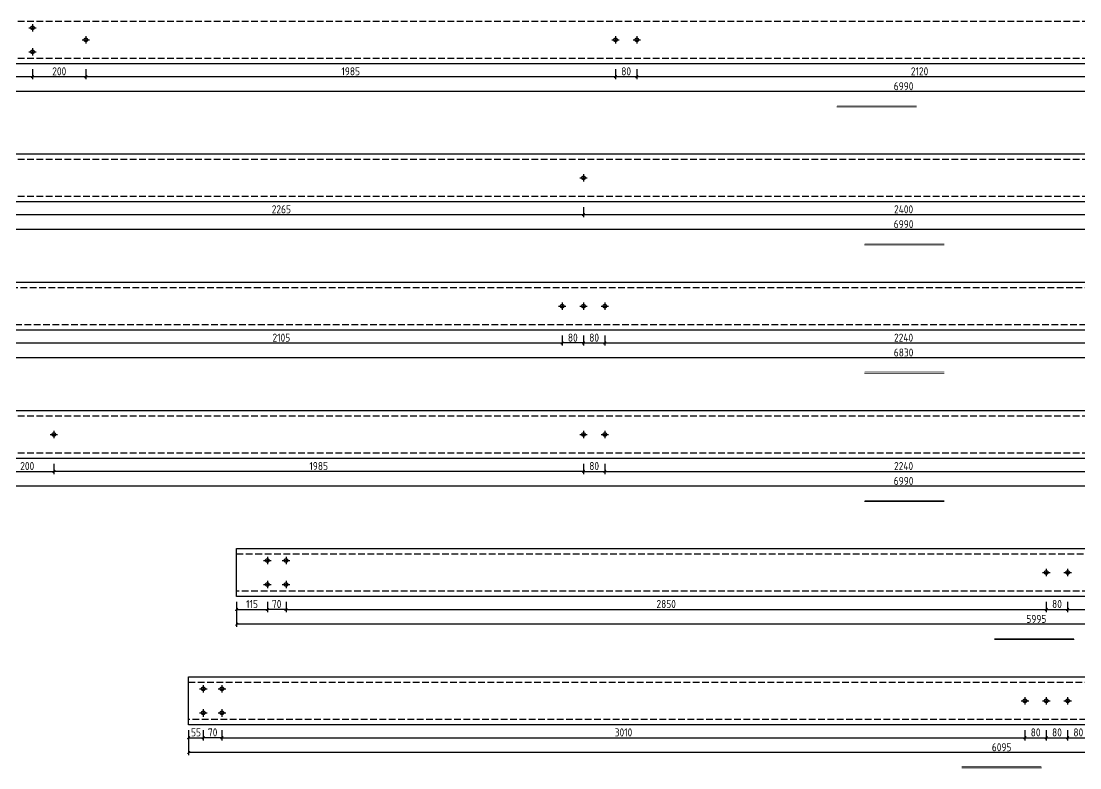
# Model space of a CAD drawing. Extents: x -196983 to 471790, y -783661 to 190401.
# Drawn here: x 218010 to 257694, y -101776 to -73795 of the extents above; entities that cross this region are included whole.
import ezdxf

# ---------------------------------------------------------------- set-up
doc = ezdxf.new("R2010")
doc.units = 0
doc.header["$LTSCALE"] = 1000
doc.header["$MEASUREMENT"] = 0
doc.linetypes.add('DASH', pattern=[0.35, 0.25, -0.1])
doc.layers.add('_TCH_MASK', color=7, linetype='Continuous')
doc.styles.get("Standard").update_dxf_attribs({"font": 'gbenor.shx', "bigfont": 'gbcbig.shx'})
doc.dimstyles.get("Standard").update_dxf_attribs({"dimscale": 100, "dimtxt": 3.5, "dimasz": 1, "dimexe": 2.5, "dimexo": 3, "dimgap": 1.5, "dimtad": 1, "dimdec": 0, "dimzin": 0, "dimdsep": 46, "dimtxsty": 'Standard', "dimblk": 'ARCHTICK', "dimcen": 0.09, "dimadec": 0, "dimazin": 0, "dimtfac": 1, "dimtdec": 0, "dimtix": 1, "dimtmove": 2, "dimatfit": 3, "dimfxl": 1, "dimtolj": 1, "dimtzin": 0, "dimarcsym": 0})

# ---------------------------------------------------------------- blocks, each defined once
blk = doc.blocks.new('_ArchTick')
at = {"color": 0, "linetype": 'ByBlock', "const_width": 0.4}
blk.add_lwpolyline([(-0.5, -0.5), (0.5, 0.5)], dxfattribs=at)
blk = doc.blocks.new('*D961')
at = {"layer": '_TCH_MASK', "color": 0, "lineweight": -2}
for p, q in [((216138, -75595), (216138, -75974)), ((218438, -75595), (218438, -75974)), ((216138, -75874), (218438, -75874))]:
    blk.add_line(p, q, dxfattribs=at)
at = {"layer": 'Defpoints', "color": 0}
for p in [(216138, -75395), (218438, -75395), (218438, -75874)]:
    blk.add_point(p, dxfattribs=at)
at = {"layer": '_TCH_MASK', "color": 0, "lineweight": -2, "xscale": 100, "yscale": 100, "zscale": 100, "rotation": 180}
blk.add_blockref('_ArchTick', (216138, -75874), dxfattribs=at)
at = {"layer": '_TCH_MASK', "color": 0, "lineweight": -2, "xscale": 100, "yscale": 100, "zscale": 100}
blk.add_blockref('_ArchTick', (218438, -75874), dxfattribs=at)
at = {"layer": '_TCH_MASK', "color": 0, "lineweight": 15, "insert": (217288, -75674), "char_height": 300, "attachment_point": 5}
blk.add_mtext('\\A1;230', dxfattribs=at)
blk = doc.blocks.new('*D962')
at = {"layer": '_TCH_MASK', "color": 0, "lineweight": -2}
for p, q in [((218438, -75595), (218438, -75974)), ((220438, -75595), (220438, -75974)), ((218438, -75874), (220438, -75874))]:
    blk.add_line(p, q, dxfattribs=at)
at = {"layer": 'Defpoints', "color": 0}
for p in [(218438, -75395), (220438, -75395), (220438, -75874)]:
    blk.add_point(p, dxfattribs=at)
at = {"layer": '_TCH_MASK', "color": 0, "lineweight": -2, "xscale": 100, "yscale": 100, "zscale": 100, "rotation": 180}
blk.add_blockref('_ArchTick', (218438, -75874), dxfattribs=at)
at = {"layer": '_TCH_MASK', "color": 0, "lineweight": -2, "xscale": 100, "yscale": 100, "zscale": 100}
blk.add_blockref('_ArchTick', (220438, -75874), dxfattribs=at)
at = {"layer": '_TCH_MASK', "color": 0, "lineweight": 15, "insert": (219438, -75674), "char_height": 300, "attachment_point": 5}
blk.add_mtext('\\A1;200', dxfattribs=at)
blk = doc.blocks.new('*D963')
at = {"layer": '_TCH_MASK', "color": 0, "lineweight": -2}
for p, q in [((241088, -75595), (241088, -75974)), ((262288, -75595), (262288, -75974)), ((241088, -75874), (262288, -75874))]:
    blk.add_line(p, q, dxfattribs=at)
at = {"layer": 'Defpoints', "color": 0}
for p in [(241088, -75395), (262288, -75395), (262288, -75874)]:
    blk.add_point(p, dxfattribs=at)
at = {"layer": '_TCH_MASK', "color": 0, "lineweight": -2, "xscale": 100, "yscale": 100, "zscale": 100, "rotation": 180}
blk.add_blockref('_ArchTick', (241088, -75874), dxfattribs=at)
at = {"layer": '_TCH_MASK', "color": 0, "lineweight": -2, "xscale": 100, "yscale": 100, "zscale": 100}
blk.add_blockref('_ArchTick', (262288, -75874), dxfattribs=at)
at = {"layer": '_TCH_MASK', "color": 0, "lineweight": 15, "insert": (251688, -75674), "char_height": 300, "attachment_point": 5}
blk.add_mtext('\\A1;2120', dxfattribs=at)
blk = doc.blocks.new('*D969')
at = {"layer": '_TCH_MASK', "color": 0, "lineweight": -2}
for p, q in [((216138, -75595), (216138, -76531)), ((286038, -75595), (286038, -76531)), ((286038, -76431), (216138, -76431))]:
    blk.add_line(p, q, dxfattribs=at)
at = {"layer": 'Defpoints', "color": 0}
for p in [(216138, -75395), (286038, -75395), (216138, -76431)]:
    blk.add_point(p, dxfattribs=at)
at = {"layer": '_TCH_MASK', "color": 0, "lineweight": -2, "xscale": 100, "yscale": 100, "zscale": 100, "rotation": 180}
blk.add_blockref('_ArchTick', (216138, -76431), dxfattribs=at)
at = {"layer": '_TCH_MASK', "color": 0, "lineweight": -2, "xscale": 100, "yscale": 100, "zscale": 100}
blk.add_blockref('_ArchTick', (286038, -76431), dxfattribs=at)
at = {"layer": '_TCH_MASK', "color": 0, "lineweight": 15, "insert": (251088, -76231), "char_height": 300, "attachment_point": 5}
blk.add_mtext('\\A1;6990', dxfattribs=at)
blk = doc.blocks.new('*D959')
at = {"layer": '_TCH_MASK', "color": 0, "lineweight": -2}
for p, q in [((220438, -75595), (220438, -75974)), ((240288, -75595), (240288, -75974)), ((220438, -75874), (240288, -75874))]:
    blk.add_line(p, q, dxfattribs=at)
at = {"layer": 'Defpoints', "color": 0}
for p in [(220438, -75395), (240288, -75395), (240288, -75874)]:
    blk.add_point(p, dxfattribs=at)
at = {"layer": '_TCH_MASK', "color": 0, "lineweight": -2, "xscale": 100, "yscale": 100, "zscale": 100, "rotation": 180}
blk.add_blockref('_ArchTick', (220438, -75874), dxfattribs=at)
at = {"layer": '_TCH_MASK', "color": 0, "lineweight": -2, "xscale": 100, "yscale": 100, "zscale": 100}
blk.add_blockref('_ArchTick', (240288, -75874), dxfattribs=at)
at = {"layer": '_TCH_MASK', "color": 0, "lineweight": 15, "insert": (230363, -75674), "char_height": 300, "attachment_point": 5}
blk.add_mtext('\\A1;1985', dxfattribs=at)
blk = doc.blocks.new('*D960')
at = {"layer": '_TCH_MASK', "color": 0, "lineweight": -2}
for p, q in [((240288, -75595), (240288, -75974)), ((241088, -75595), (241088, -75974)), ((240288, -75874), (241088, -75874))]:
    blk.add_line(p, q, dxfattribs=at)
at = {"layer": 'Defpoints', "color": 0}
for p in [(240288, -75395), (241088, -75395), (241088, -75874)]:
    blk.add_point(p, dxfattribs=at)
at = {"layer": '_TCH_MASK', "color": 0, "lineweight": -2, "xscale": 100, "yscale": 100, "zscale": 100, "rotation": 180}
blk.add_blockref('_ArchTick', (240288, -75874), dxfattribs=at)
at = {"layer": '_TCH_MASK', "color": 0, "lineweight": -2, "xscale": 100, "yscale": 100, "zscale": 100}
blk.add_blockref('_ArchTick', (241088, -75874), dxfattribs=at)
at = {"layer": '_TCH_MASK', "color": 0, "lineweight": 15, "insert": (240688, -75674), "char_height": 300, "attachment_point": 5}
blk.add_mtext('\\A1;80', dxfattribs=at)
blk = doc.blocks.new('*D975')
at = {"layer": '_TCH_MASK', "color": 0, "lineweight": -2}
for p, q in [((216438, -80766), (216438, -81145)), ((239088, -80766), (239088, -81145)), ((216438, -81045), (239088, -81045))]:
    blk.add_line(p, q, dxfattribs=at)
at = {"layer": 'Defpoints', "color": 0}
for p in [(216438, -80566), (239088, -80566), (239088, -81045)]:
    blk.add_point(p, dxfattribs=at)
at = {"layer": '_TCH_MASK', "color": 0, "lineweight": -2, "xscale": 100, "yscale": 100, "zscale": 100, "rotation": 180}
blk.add_blockref('_ArchTick', (216438, -81045), dxfattribs=at)
at = {"layer": '_TCH_MASK', "color": 0, "lineweight": -2, "xscale": 100, "yscale": 100, "zscale": 100}
blk.add_blockref('_ArchTick', (239088, -81045), dxfattribs=at)
at = {"layer": '_TCH_MASK', "color": 0, "lineweight": 15, "insert": (227763, -80845), "char_height": 300, "attachment_point": 5}
blk.add_mtext('\\A1;2265', dxfattribs=at)
blk = doc.blocks.new('*D976')
at = {"layer": '_TCH_MASK', "color": 0, "lineweight": -2}
for p, q in [((239088, -80766), (239088, -81145)), ((263088, -80766), (263088, -81145)), ((239088, -81045), (263088, -81045))]:
    blk.add_line(p, q, dxfattribs=at)
at = {"layer": 'Defpoints', "color": 0}
for p in [(239088, -80566), (263088, -80566), (263088, -81045)]:
    blk.add_point(p, dxfattribs=at)
at = {"layer": '_TCH_MASK', "color": 0, "lineweight": -2, "xscale": 100, "yscale": 100, "zscale": 100, "rotation": 180}
blk.add_blockref('_ArchTick', (239088, -81045), dxfattribs=at)
at = {"layer": '_TCH_MASK', "color": 0, "lineweight": -2, "xscale": 100, "yscale": 100, "zscale": 100}
blk.add_blockref('_ArchTick', (263088, -81045), dxfattribs=at)
at = {"layer": '_TCH_MASK', "color": 0, "lineweight": 15, "insert": (251088, -80845), "char_height": 300, "attachment_point": 5}
blk.add_mtext('\\A1;2400', dxfattribs=at)
blk = doc.blocks.new('*D980')
at = {"layer": '_TCH_MASK', "color": 0, "lineweight": -2}
for p, q in [((216138, -80766), (216138, -81702)), ((286038, -80766), (286038, -81702)), ((286038, -81602), (216138, -81602))]:
    blk.add_line(p, q, dxfattribs=at)
at = {"layer": 'Defpoints', "color": 0}
for p in [(216138, -80566), (286038, -80566), (216138, -81602)]:
    blk.add_point(p, dxfattribs=at)
at = {"layer": '_TCH_MASK', "color": 0, "lineweight": -2, "xscale": 100, "yscale": 100, "zscale": 100, "rotation": 180}
blk.add_blockref('_ArchTick', (216138, -81602), dxfattribs=at)
at = {"layer": '_TCH_MASK', "color": 0, "lineweight": -2, "xscale": 100, "yscale": 100, "zscale": 100}
blk.add_blockref('_ArchTick', (286038, -81602), dxfattribs=at)
at = {"layer": '_TCH_MASK', "color": 0, "lineweight": 15, "insert": (251088, -81402), "char_height": 300, "attachment_point": 5}
blk.add_mtext('\\A1;6990', dxfattribs=at)
blk = doc.blocks.new('*D986')
at = {"layer": '_TCH_MASK', "color": 0, "lineweight": -2}
for p, q in [((217238, -85576), (217238, -85955)), ((238288, -85576), (238288, -85955)), ((217238, -85855), (238288, -85855))]:
    blk.add_line(p, q, dxfattribs=at)
at = {"layer": 'Defpoints', "color": 0}
for p in [(217238, -85376), (238288, -85376), (238288, -85855)]:
    blk.add_point(p, dxfattribs=at)
at = {"layer": '_TCH_MASK', "color": 0, "lineweight": -2, "xscale": 100, "yscale": 100, "zscale": 100, "rotation": 180}
blk.add_blockref('_ArchTick', (217238, -85855), dxfattribs=at)
at = {"layer": '_TCH_MASK', "color": 0, "lineweight": -2, "xscale": 100, "yscale": 100, "zscale": 100}
blk.add_blockref('_ArchTick', (238288, -85855), dxfattribs=at)
at = {"layer": '_TCH_MASK', "color": 0, "lineweight": 15, "insert": (227763, -85655), "char_height": 300, "attachment_point": 5}
blk.add_mtext('\\A1;2105', dxfattribs=at)
blk = doc.blocks.new('*D987')
at = {"layer": '_TCH_MASK', "color": 0, "lineweight": -2}
for p, q in [((239888, -85576), (239888, -85955)), ((262288, -85576), (262288, -85955)), ((239888, -85855), (262288, -85855))]:
    blk.add_line(p, q, dxfattribs=at)
at = {"layer": 'Defpoints', "color": 0}
for p in [(239888, -85376), (262288, -85376), (262288, -85855)]:
    blk.add_point(p, dxfattribs=at)
at = {"layer": '_TCH_MASK', "color": 0, "lineweight": -2, "xscale": 100, "yscale": 100, "zscale": 100, "rotation": 180}
blk.add_blockref('_ArchTick', (239888, -85855), dxfattribs=at)
at = {"layer": '_TCH_MASK', "color": 0, "lineweight": -2, "xscale": 100, "yscale": 100, "zscale": 100}
blk.add_blockref('_ArchTick', (262288, -85855), dxfattribs=at)
at = {"layer": '_TCH_MASK', "color": 0, "lineweight": 15, "insert": (251088, -85655), "char_height": 300, "attachment_point": 5}
blk.add_mtext('\\A1;2240', dxfattribs=at)
blk = doc.blocks.new('*D991')
at = {"layer": '_TCH_MASK', "color": 0, "lineweight": -2}
for p, q in [((216938, -85576), (216938, -86512)), ((285238, -85576), (285238, -86512)), ((285238, -86412), (216938, -86412))]:
    blk.add_line(p, q, dxfattribs=at)
at = {"layer": 'Defpoints', "color": 0}
for p in [(216938, -85376), (285238, -85376), (216938, -86412)]:
    blk.add_point(p, dxfattribs=at)
at = {"layer": '_TCH_MASK', "color": 0, "lineweight": -2, "xscale": 100, "yscale": 100, "zscale": 100, "rotation": 180}
blk.add_blockref('_ArchTick', (216938, -86412), dxfattribs=at)
at = {"layer": '_TCH_MASK', "color": 0, "lineweight": -2, "xscale": 100, "yscale": 100, "zscale": 100}
blk.add_blockref('_ArchTick', (285238, -86412), dxfattribs=at)
at = {"layer": '_TCH_MASK', "color": 0, "lineweight": 15, "insert": (251088, -86212), "char_height": 300, "attachment_point": 5}
blk.add_mtext('\\A1;6830', dxfattribs=at)
blk = doc.blocks.new('*D998')
at = {"layer": '_TCH_MASK', "color": 0, "lineweight": -2}
for p, q in [((239088, -85576), (239088, -85955)), ((239888, -85576), (239888, -85955)), ((239088, -85855), (239888, -85855))]:
    blk.add_line(p, q, dxfattribs=at)
at = {"layer": 'Defpoints', "color": 0}
for p in [(239088, -85376), (239888, -85376), (239888, -85855)]:
    blk.add_point(p, dxfattribs=at)
at = {"layer": '_TCH_MASK', "color": 0, "lineweight": -2, "xscale": 100, "yscale": 100, "zscale": 100, "rotation": 180}
blk.add_blockref('_ArchTick', (239088, -85855), dxfattribs=at)
at = {"layer": '_TCH_MASK', "color": 0, "lineweight": -2, "xscale": 100, "yscale": 100, "zscale": 100}
blk.add_blockref('_ArchTick', (239888, -85855), dxfattribs=at)
at = {"layer": '_TCH_MASK', "color": 0, "lineweight": 15, "insert": (239488, -85655), "char_height": 300, "attachment_point": 5}
blk.add_mtext('\\A1;80', dxfattribs=at)
blk = doc.blocks.new('*D999')
at = {"layer": '_TCH_MASK', "color": 0, "lineweight": -2}
for p, q in [((238288, -85576), (238288, -85955)), ((239088, -85576), (239088, -85955)), ((239088, -85855), (238288, -85855))]:
    blk.add_line(p, q, dxfattribs=at)
at = {"layer": 'Defpoints', "color": 0}
for p in [(238288, -85376), (239088, -85376), (238288, -85855)]:
    blk.add_point(p, dxfattribs=at)
at = {"layer": '_TCH_MASK', "color": 0, "lineweight": -2, "xscale": 100, "yscale": 100, "zscale": 100, "rotation": 180}
blk.add_blockref('_ArchTick', (238288, -85855), dxfattribs=at)
at = {"layer": '_TCH_MASK', "color": 0, "lineweight": -2, "xscale": 100, "yscale": 100, "zscale": 100}
blk.add_blockref('_ArchTick', (239088, -85855), dxfattribs=at)
at = {"layer": '_TCH_MASK', "color": 0, "lineweight": 15, "insert": (238688, -85655), "char_height": 300, "attachment_point": 5}
blk.add_mtext('\\A1;80', dxfattribs=at)
blk = doc.blocks.new('*D1005')
at = {"layer": '_TCH_MASK', "color": 0, "lineweight": -2}
for p, q in [((217238, -90387), (217238, -90766)), ((219238, -90387), (219238, -90766)), ((217238, -90666), (219238, -90666))]:
    blk.add_line(p, q, dxfattribs=at)
at = {"layer": 'Defpoints', "color": 0}
for p in [(217238, -90187), (219238, -90187), (219238, -90666)]:
    blk.add_point(p, dxfattribs=at)
at = {"layer": '_TCH_MASK', "color": 0, "lineweight": -2, "xscale": 100, "yscale": 100, "zscale": 100, "rotation": 180}
blk.add_blockref('_ArchTick', (217238, -90666), dxfattribs=at)
at = {"layer": '_TCH_MASK', "color": 0, "lineweight": -2, "xscale": 100, "yscale": 100, "zscale": 100}
blk.add_blockref('_ArchTick', (219238, -90666), dxfattribs=at)
at = {"layer": '_TCH_MASK', "color": 0, "lineweight": 15, "insert": (218238, -90466), "char_height": 300, "attachment_point": 5}
blk.add_mtext('\\A1;200', dxfattribs=at)
blk = doc.blocks.new('*D1006')
at = {"layer": '_TCH_MASK', "color": 0, "lineweight": -2}
for p, q in [((239888, -90387), (239888, -90766)), ((262288, -90387), (262288, -90766)), ((239888, -90666), (262288, -90666))]:
    blk.add_line(p, q, dxfattribs=at)
at = {"layer": 'Defpoints', "color": 0}
for p in [(239888, -90187), (262288, -90187), (262288, -90666)]:
    blk.add_point(p, dxfattribs=at)
at = {"layer": '_TCH_MASK', "color": 0, "lineweight": -2, "xscale": 100, "yscale": 100, "zscale": 100, "rotation": 180}
blk.add_blockref('_ArchTick', (239888, -90666), dxfattribs=at)
at = {"layer": '_TCH_MASK', "color": 0, "lineweight": -2, "xscale": 100, "yscale": 100, "zscale": 100}
blk.add_blockref('_ArchTick', (262288, -90666), dxfattribs=at)
at = {"layer": '_TCH_MASK', "color": 0, "lineweight": 15, "insert": (251088, -90466), "char_height": 300, "attachment_point": 5}
blk.add_mtext('\\A1;2240', dxfattribs=at)
blk = doc.blocks.new('*D1010')
at = {"layer": '_TCH_MASK', "color": 0, "lineweight": -2}
for p, q in [((216138, -90387), (216138, -91323)), ((286038, -90387), (286038, -91323)), ((286038, -91223), (216138, -91223))]:
    blk.add_line(p, q, dxfattribs=at)
at = {"layer": 'Defpoints', "color": 0}
for p in [(216138, -90187), (286038, -90187), (216138, -91223)]:
    blk.add_point(p, dxfattribs=at)
at = {"layer": '_TCH_MASK', "color": 0, "lineweight": -2, "xscale": 100, "yscale": 100, "zscale": 100, "rotation": 180}
blk.add_blockref('_ArchTick', (216138, -91223), dxfattribs=at)
at = {"layer": '_TCH_MASK', "color": 0, "lineweight": -2, "xscale": 100, "yscale": 100, "zscale": 100}
blk.add_blockref('_ArchTick', (286038, -91223), dxfattribs=at)
at = {"layer": '_TCH_MASK', "color": 0, "lineweight": 15, "insert": (251088, -91023), "char_height": 300, "attachment_point": 5}
blk.add_mtext('\\A1;6990', dxfattribs=at)
blk = doc.blocks.new('*D1002')
at = {"layer": '_TCH_MASK', "color": 0, "lineweight": -2}
for p, q in [((239088, -90387), (239088, -90766)), ((239888, -90387), (239888, -90766)), ((239088, -90666), (239888, -90666))]:
    blk.add_line(p, q, dxfattribs=at)
at = {"layer": 'Defpoints', "color": 0}
for p in [(239088, -90187), (239888, -90187), (239888, -90666)]:
    blk.add_point(p, dxfattribs=at)
at = {"layer": '_TCH_MASK', "color": 0, "lineweight": -2, "xscale": 100, "yscale": 100, "zscale": 100, "rotation": 180}
blk.add_blockref('_ArchTick', (239088, -90666), dxfattribs=at)
at = {"layer": '_TCH_MASK', "color": 0, "lineweight": -2, "xscale": 100, "yscale": 100, "zscale": 100}
blk.add_blockref('_ArchTick', (239888, -90666), dxfattribs=at)
at = {"layer": '_TCH_MASK', "color": 0, "lineweight": 15, "insert": (239488, -90466), "char_height": 300, "attachment_point": 5}
blk.add_mtext('\\A1;80', dxfattribs=at)
blk = doc.blocks.new('*D1003')
at = {"layer": '_TCH_MASK', "color": 0, "lineweight": -2}
for p, q in [((219238, -90387), (219238, -90766)), ((239088, -90387), (239088, -90766)), ((239088, -90666), (219238, -90666))]:
    blk.add_line(p, q, dxfattribs=at)
at = {"layer": 'Defpoints', "color": 0}
for p in [(219238, -90187), (239088, -90187), (219238, -90666)]:
    blk.add_point(p, dxfattribs=at)
at = {"layer": '_TCH_MASK', "color": 0, "lineweight": -2, "xscale": 100, "yscale": 100, "zscale": 100, "rotation": 180}
blk.add_blockref('_ArchTick', (219238, -90666), dxfattribs=at)
at = {"layer": '_TCH_MASK', "color": 0, "lineweight": -2, "xscale": 100, "yscale": 100, "zscale": 100}
blk.add_blockref('_ArchTick', (239088, -90666), dxfattribs=at)
at = {"layer": '_TCH_MASK', "color": 0, "lineweight": 15, "insert": (229163, -90466), "char_height": 300, "attachment_point": 5}
blk.add_mtext('\\A1;1985', dxfattribs=at)
blk = doc.blocks.new('*D1034')
at = {"layer": '_TCH_MASK', "color": 0, "lineweight": -2}
for p, q in [((226088, -95558), (226088, -95937)), ((227238, -95558), (227238, -95937)), ((226088, -95837), (227238, -95837))]:
    blk.add_line(p, q, dxfattribs=at)
at = {"layer": 'Defpoints', "color": 0}
for p in [(226088, -95358), (227238, -95358), (227238, -95837)]:
    blk.add_point(p, dxfattribs=at)
at = {"layer": '_TCH_MASK', "color": 0, "lineweight": -2, "xscale": 100, "yscale": 100, "zscale": 100, "rotation": 180}
blk.add_blockref('_ArchTick', (226088, -95837), dxfattribs=at)
at = {"layer": '_TCH_MASK', "color": 0, "lineweight": -2, "xscale": 100, "yscale": 100, "zscale": 100}
blk.add_blockref('_ArchTick', (227238, -95837), dxfattribs=at)
at = {"layer": '_TCH_MASK', "color": 0, "lineweight": 15, "insert": (226663, -95637), "char_height": 300, "attachment_point": 5}
blk.add_mtext('\\A1;115', dxfattribs=at)
blk = doc.blocks.new('*D1035')
at = {"layer": '_TCH_MASK', "color": 0, "lineweight": -2}
for p, q in [((227938, -95558), (227938, -95937)), ((256438, -95558), (256438, -95937)), ((227938, -95837), (256438, -95837))]:
    blk.add_line(p, q, dxfattribs=at)
at = {"layer": 'Defpoints', "color": 0}
for p in [(227938, -95358), (256438, -95358), (256438, -95837)]:
    blk.add_point(p, dxfattribs=at)
at = {"layer": '_TCH_MASK', "color": 0, "lineweight": -2, "xscale": 100, "yscale": 100, "zscale": 100, "rotation": 180}
blk.add_blockref('_ArchTick', (227938, -95837), dxfattribs=at)
at = {"layer": '_TCH_MASK', "color": 0, "lineweight": -2, "xscale": 100, "yscale": 100, "zscale": 100}
blk.add_blockref('_ArchTick', (256438, -95837), dxfattribs=at)
at = {"layer": '_TCH_MASK', "color": 0, "lineweight": 15, "insert": (242188, -95637), "char_height": 300, "attachment_point": 5}
blk.add_mtext('\\A1;2850', dxfattribs=at)
blk = doc.blocks.new('*D1036')
at = {"layer": '_TCH_MASK', "color": 0, "lineweight": -2}
for p, q in [((256438, -95558), (256438, -95937)), ((257238, -95558), (257238, -95937)), ((256438, -95837), (257238, -95837))]:
    blk.add_line(p, q, dxfattribs=at)
at = {"layer": 'Defpoints', "color": 0}
for p in [(256438, -95358), (257238, -95358), (257238, -95837)]:
    blk.add_point(p, dxfattribs=at)
at = {"layer": '_TCH_MASK', "color": 0, "lineweight": -2, "xscale": 100, "yscale": 100, "zscale": 100, "rotation": 180}
blk.add_blockref('_ArchTick', (256438, -95837), dxfattribs=at)
at = {"layer": '_TCH_MASK', "color": 0, "lineweight": -2, "xscale": 100, "yscale": 100, "zscale": 100}
blk.add_blockref('_ArchTick', (257238, -95837), dxfattribs=at)
at = {"layer": '_TCH_MASK', "color": 0, "lineweight": 15, "insert": (256838, -95637), "char_height": 300, "attachment_point": 5}
blk.add_mtext('\\A1;80', dxfattribs=at)
blk = doc.blocks.new('*D1037')
at = {"layer": '_TCH_MASK', "color": 0, "lineweight": -2}
for p, q in [((257238, -95558), (257238, -95937)), ((285738, -95558), (285738, -95937)), ((257238, -95837), (285738, -95837))]:
    blk.add_line(p, q, dxfattribs=at)
at = {"layer": 'Defpoints', "color": 0}
for p in [(257238, -95358), (285738, -95358), (285738, -95837)]:
    blk.add_point(p, dxfattribs=at)
at = {"layer": '_TCH_MASK', "color": 0, "lineweight": -2, "xscale": 100, "yscale": 100, "zscale": 100, "rotation": 180}
blk.add_blockref('_ArchTick', (257238, -95837), dxfattribs=at)
at = {"layer": '_TCH_MASK', "color": 0, "lineweight": -2, "xscale": 100, "yscale": 100, "zscale": 100}
blk.add_blockref('_ArchTick', (285738, -95837), dxfattribs=at)
at = {"layer": '_TCH_MASK', "color": 0, "lineweight": 15, "insert": (271488, -95637), "char_height": 300, "attachment_point": 5}
blk.add_mtext('\\A1;2850', dxfattribs=at)
blk = doc.blocks.new('*D1040')
at = {"layer": '_TCH_MASK', "color": 0, "lineweight": -2}
for p, q in [((226088, -95558), (226088, -96494)), ((286038, -95558), (286038, -96494)), ((286038, -96394), (226088, -96394))]:
    blk.add_line(p, q, dxfattribs=at)
at = {"layer": 'Defpoints', "color": 0}
for p in [(226088, -95358), (286038, -95358), (226088, -96394)]:
    blk.add_point(p, dxfattribs=at)
at = {"layer": '_TCH_MASK', "color": 0, "lineweight": -2, "xscale": 100, "yscale": 100, "zscale": 100, "rotation": 180}
blk.add_blockref('_ArchTick', (226088, -96394), dxfattribs=at)
at = {"layer": '_TCH_MASK', "color": 0, "lineweight": -2, "xscale": 100, "yscale": 100, "zscale": 100}
blk.add_blockref('_ArchTick', (286038, -96394), dxfattribs=at)
at = {"layer": '_TCH_MASK', "color": 0, "lineweight": 15, "insert": (256063, -96194), "char_height": 300, "attachment_point": 5}
blk.add_mtext('\\A1;5995', dxfattribs=at)
blk = doc.blocks.new('*D1045')
at = {"layer": '_TCH_MASK', "color": 0, "lineweight": -2}
for p, q in [((227238, -95558), (227238, -95937)), ((227938, -95558), (227938, -95937)), ((227938, -95837), (227238, -95837))]:
    blk.add_line(p, q, dxfattribs=at)
at = {"layer": 'Defpoints', "color": 0}
for p in [(227238, -95358), (227938, -95358), (227238, -95837)]:
    blk.add_point(p, dxfattribs=at)
at = {"layer": '_TCH_MASK', "color": 0, "lineweight": -2, "xscale": 100, "yscale": 100, "zscale": 100, "rotation": 180}
blk.add_blockref('_ArchTick', (227238, -95837), dxfattribs=at)
at = {"layer": '_TCH_MASK', "color": 0, "lineweight": -2, "xscale": 100, "yscale": 100, "zscale": 100}
blk.add_blockref('_ArchTick', (227938, -95837), dxfattribs=at)
at = {"layer": '_TCH_MASK', "color": 0, "lineweight": 15, "insert": (227588, -95637), "char_height": 300, "attachment_point": 5}
blk.add_mtext('\\A1;70', dxfattribs=at)
blk = doc.blocks.new('*D1046')
at = {"layer": '_TCH_MASK', "color": 0, "lineweight": -2}
for p, q in [((224288, -100369), (224288, -100748)), ((224838, -100369), (224838, -100748)), ((224288, -100648), (224838, -100648))]:
    blk.add_line(p, q, dxfattribs=at)
at = {"layer": 'Defpoints', "color": 0}
for p in [(224288, -100169), (224838, -100169), (224838, -100648)]:
    blk.add_point(p, dxfattribs=at)
at = {"layer": '_TCH_MASK', "color": 0, "lineweight": -2, "xscale": 100, "yscale": 100, "zscale": 100, "rotation": 180}
blk.add_blockref('_ArchTick', (224288, -100648), dxfattribs=at)
at = {"layer": '_TCH_MASK', "color": 0, "lineweight": -2, "xscale": 100, "yscale": 100, "zscale": 100}
blk.add_blockref('_ArchTick', (224838, -100648), dxfattribs=at)
at = {"layer": '_TCH_MASK', "color": 0, "lineweight": 15, "insert": (224563, -100448), "char_height": 300, "attachment_point": 5}
blk.add_mtext('\\A1;55', dxfattribs=at)
blk = doc.blocks.new('*D1047')
at = {"layer": '_TCH_MASK', "color": 0, "lineweight": -2}
for p, q in [((225538, -100369), (225538, -100748)), ((255638, -100369), (255638, -100748)), ((225538, -100648), (255638, -100648))]:
    blk.add_line(p, q, dxfattribs=at)
at = {"layer": 'Defpoints', "color": 0}
for p in [(225538, -100169), (255638, -100169), (255638, -100648)]:
    blk.add_point(p, dxfattribs=at)
at = {"layer": '_TCH_MASK', "color": 0, "lineweight": -2, "xscale": 100, "yscale": 100, "zscale": 100, "rotation": 180}
blk.add_blockref('_ArchTick', (225538, -100648), dxfattribs=at)
at = {"layer": '_TCH_MASK', "color": 0, "lineweight": -2, "xscale": 100, "yscale": 100, "zscale": 100}
blk.add_blockref('_ArchTick', (255638, -100648), dxfattribs=at)
at = {"layer": '_TCH_MASK', "color": 0, "lineweight": 15, "insert": (240588, -100448), "char_height": 300, "attachment_point": 5}
blk.add_mtext('\\A1;3010', dxfattribs=at)
blk = doc.blocks.new('*D1048')
at = {"layer": '_TCH_MASK', "color": 0, "lineweight": -2}
for p, q in [((256438, -100369), (256438, -100748)), ((257238, -100369), (257238, -100748)), ((256438, -100648), (257238, -100648))]:
    blk.add_line(p, q, dxfattribs=at)
at = {"layer": 'Defpoints', "color": 0}
for p in [(256438, -100169), (257238, -100169), (257238, -100648)]:
    blk.add_point(p, dxfattribs=at)
at = {"layer": '_TCH_MASK', "color": 0, "lineweight": -2, "xscale": 100, "yscale": 100, "zscale": 100, "rotation": 180}
blk.add_blockref('_ArchTick', (256438, -100648), dxfattribs=at)
at = {"layer": '_TCH_MASK', "color": 0, "lineweight": -2, "xscale": 100, "yscale": 100, "zscale": 100}
blk.add_blockref('_ArchTick', (257238, -100648), dxfattribs=at)
at = {"layer": '_TCH_MASK', "color": 0, "lineweight": 15, "insert": (256838, -100448), "char_height": 300, "attachment_point": 5}
blk.add_mtext('\\A1;80', dxfattribs=at)
blk = doc.blocks.new('*D1053')
at = {"layer": '_TCH_MASK', "color": 0, "lineweight": -2}
for p, q in [((224288, -100369), (224288, -101305)), ((285238, -100369), (285238, -101305)), ((285238, -101205), (224288, -101205))]:
    blk.add_line(p, q, dxfattribs=at)
at = {"layer": 'Defpoints', "color": 0}
for p in [(224288, -100169), (285238, -100169), (224288, -101205)]:
    blk.add_point(p, dxfattribs=at)
at = {"layer": '_TCH_MASK', "color": 0, "lineweight": -2, "xscale": 100, "yscale": 100, "zscale": 100, "rotation": 180}
blk.add_blockref('_ArchTick', (224288, -101205), dxfattribs=at)
at = {"layer": '_TCH_MASK', "color": 0, "lineweight": -2, "xscale": 100, "yscale": 100, "zscale": 100}
blk.add_blockref('_ArchTick', (285238, -101205), dxfattribs=at)
at = {"layer": '_TCH_MASK', "color": 0, "lineweight": 15, "insert": (254763, -101005), "char_height": 300, "attachment_point": 5}
blk.add_mtext('\\A1;6095', dxfattribs=at)
blk = doc.blocks.new('*D1051')
at = {"layer": '_TCH_MASK', "color": 0, "lineweight": -2}
for p, q in [((224838, -100369), (224838, -100748)), ((225538, -100369), (225538, -100748)), ((225538, -100648), (224838, -100648))]:
    blk.add_line(p, q, dxfattribs=at)
at = {"layer": 'Defpoints', "color": 0}
for p in [(224838, -100169), (225538, -100169), (224838, -100648)]:
    blk.add_point(p, dxfattribs=at)
at = {"layer": '_TCH_MASK', "color": 0, "lineweight": -2, "xscale": 100, "yscale": 100, "zscale": 100, "rotation": 180}
blk.add_blockref('_ArchTick', (224838, -100648), dxfattribs=at)
at = {"layer": '_TCH_MASK', "color": 0, "lineweight": -2, "xscale": 100, "yscale": 100, "zscale": 100}
blk.add_blockref('_ArchTick', (225538, -100648), dxfattribs=at)
at = {"layer": '_TCH_MASK', "color": 0, "lineweight": 15, "insert": (225188, -100448), "char_height": 300, "attachment_point": 5}
blk.add_mtext('\\A1;70', dxfattribs=at)
blk = doc.blocks.new('*D1058')
at = {"layer": '_TCH_MASK', "color": 0, "lineweight": -2}
for p, q in [((255638, -100369), (255638, -100748)), ((256438, -100369), (256438, -100748)), ((255638, -100648), (256438, -100648))]:
    blk.add_line(p, q, dxfattribs=at)
at = {"layer": 'Defpoints', "color": 0}
for p in [(255638, -100169), (256438, -100169), (256438, -100648)]:
    blk.add_point(p, dxfattribs=at)
at = {"layer": '_TCH_MASK', "color": 0, "lineweight": -2, "xscale": 100, "yscale": 100, "zscale": 100, "rotation": 180}
blk.add_blockref('_ArchTick', (255638, -100648), dxfattribs=at)
at = {"layer": '_TCH_MASK', "color": 0, "lineweight": -2, "xscale": 100, "yscale": 100, "zscale": 100}
blk.add_blockref('_ArchTick', (256438, -100648), dxfattribs=at)
at = {"layer": '_TCH_MASK', "color": 0, "lineweight": 15, "insert": (256038, -100448), "char_height": 300, "attachment_point": 5}
blk.add_mtext('\\A1;80', dxfattribs=at)
blk = doc.blocks.new('*D1059')
at = {"layer": '_TCH_MASK', "color": 0, "lineweight": -2}
for p, q in [((257238, -100369), (257238, -100748)), ((258038, -100369), (258038, -100748)), ((257238, -100648), (258038, -100648))]:
    blk.add_line(p, q, dxfattribs=at)
at = {"layer": 'Defpoints', "color": 0}
for p in [(257238, -100169), (258038, -100169), (258038, -100648)]:
    blk.add_point(p, dxfattribs=at)
at = {"layer": '_TCH_MASK', "color": 0, "lineweight": -2, "xscale": 100, "yscale": 100, "zscale": 100, "rotation": 180}
blk.add_blockref('_ArchTick', (257238, -100648), dxfattribs=at)
at = {"layer": '_TCH_MASK', "color": 0, "lineweight": -2, "xscale": 100, "yscale": 100, "zscale": 100}
blk.add_blockref('_ArchTick', (258038, -100648), dxfattribs=at)
at = {"layer": '_TCH_MASK', "color": 0, "lineweight": 15, "insert": (257638, -100448), "char_height": 300, "attachment_point": 5}
blk.add_mtext('\\A1;80', dxfattribs=at)

msp = doc.modelspace()

# ---------------------------------------------------------------- linework, layer by layer
at = {"color": 3, "linetype": 'DASH'}
for p, q in [((216137.8, -73794.8), (286037.8, -73794.8)), ((286037.8, -75194.8), (216137.8, -75194.8)), ((216137.8, -78965.6), (286037.8, -78965.6)), ((286037.8, -80365.6), (216137.8, -80365.6)), ((216937.8, -83776.4), (285237.8, -83776.4)), ((285237.8, -85176.4), (216937.8, -85176.4)), ((216137.8, -88587.2), (286037.8, -88587.2)), ((286037.8, -89987.2), (216137.8, -89987.2)), ((226087.8, -93758), (286037.8, -93758)), ((286037.8, -95158), (226087.8, -95158)), ((224287.8, -98568.8), (285237.8, -98568.8)), ((285237.8, -99968.8), (224287.8, -99968.8))]:
    msp.add_line(p, q, dxfattribs=at)
at = {"color": 1}
for p, q in [((218297.8, -74044.8), (218577.8, -74044.8)), ((218437.8, -73904.8), (218437.8, -74184.8)), ((220297.8, -74494.8), (220577.8, -74494.8)), ((220437.8, -74354.8), (220437.8, -74634.8)), ((240147.8, -74494.8), (240427.8, -74494.8)), ((240287.8, -74354.8), (240287.8, -74634.8)), ((240947.8, -74494.8), (241227.8, -74494.8)), ((241087.8, -74354.8), (241087.8, -74634.8)), ((218297.8, -74944.8), (218577.8, -74944.8)), ((218437.8, -74804.8), (218437.8, -75084.8)), ((238947.8, -79665.6), (239227.8, -79665.6)), ((239087.8, -79525.6), (239087.8, -79805.6)), ((238147.8, -84476.4), (238427.8, -84476.4)), ((238287.8, -84336.4), (238287.8, -84616.4)), ((238947.8, -84476.4), (239227.8, -84476.4)), ((239087.8, -84336.4), (239087.8, -84616.4)), ((239747.8, -84476.4), (240027.8, -84476.4)), ((239887.8, -84336.4), (239887.8, -84616.4)), ((219097.8, -89287.2), (219377.8, -89287.2)), ((219237.8, -89147.2), (219237.8, -89427.2)), ((238947.8, -89287.2), (239227.8, -89287.2)), ((239087.8, -89147.2), (239087.8, -89427.2)), ((239747.8, -89287.2), (240027.8, -89287.2)), ((239887.8, -89147.2), (239887.8, -89427.2)), ((227097.8, -94008), (227377.8, -94008)), ((227237.8, -93868), (227237.8, -94148)), ((227797.8, -94008), (228077.8, -94008)), ((227937.8, -93868), (227937.8, -94148)), ((256437.8, -94318), (256437.8, -94598)), ((257237.8, -94318), (257237.8, -94598)), ((227237.8, -94768), (227237.8, -95048)), ((227937.8, -94768), (227937.8, -95048)), ((256297.8, -94458), (256577.8, -94458)), ((257097.8, -94458), (257377.8, -94458)), ((227097.8, -94908), (227377.8, -94908)), ((227797.8, -94908), (228077.8, -94908)), ((224837.8, -98678.8), (224837.8, -98958.8)), ((225537.8, -98678.8), (225537.8, -98958.8)), ((224697.8, -98818.8), (224977.8, -98818.8)), ((225397.8, -98818.8), (225677.8, -98818.8)), ((255637.8, -99128.8), (255637.8, -99408.8)), ((256437.8, -99128.8), (256437.8, -99408.8)), ((257237.8, -99128.8), (257237.8, -99408.8)), ((224837.8, -99578.8), (224837.8, -99858.8)), ((225537.8, -99578.8), (225537.8, -99858.8)), ((255497.8, -99268.8), (255777.8, -99268.8)), ((256297.8, -99268.8), (256577.8, -99268.8)), ((257097.8, -99268.8), (257377.8, -99268.8)), ((224697.8, -99718.8), (224977.8, -99718.8)), ((225397.8, -99718.8), (225677.8, -99718.8))]:
    msp.add_line(p, q, dxfattribs=at)
at = {"color": 3}
for p, q in [((286037.8, -75394.8), (216137.8, -75394.8)), ((216137.8, -78765.6), (286037.8, -78765.6)), ((286037.8, -80565.6), (216137.8, -80565.6)), ((216937.8, -83576.4), (285237.8, -83576.4)), ((285237.8, -85376.4), (216937.8, -85376.4)), ((216137.8, -88387.2), (286037.8, -88387.2)), ((286037.8, -90187.2), (216137.8, -90187.2)), ((226087.8, -93558), (286037.8, -93558)), ((226087.8, -95358), (226087.8, -93558)), ((286037.8, -95358), (226087.8, -95358)), ((224287.8, -98368.8), (285237.8, -98368.8)), ((224287.8, -100168.8), (224287.8, -98368.8)), ((285237.8, -100168.8), (224287.8, -100168.8))]:
    msp.add_line(p, q, dxfattribs=at)
at = {"color": 1}
for centre in [(218437.8, -74044.8), (220437.8, -74494.8), (240287.8, -74494.8), (241087.8, -74494.8), (218437.8, -74944.8), (239087.8, -79665.6), (238287.8, -84476.4), (239087.8, -84476.4), (239887.8, -84476.4), (219237.8, -89287.2), (239087.8, -89287.2), (239887.8, -89287.2), (227237.8, -94008), (227937.8, -94008), (256437.8, -94458), (257237.8, -94458), (227237.8, -94908), (227937.8, -94908), (224837.8, -98818.8), (225537.8, -98818.8), (255637.8, -99268.8), (256437.8, -99268.8), (257237.8, -99268.8), (224837.8, -99718.8), (225537.8, -99718.8)]:
    msp.add_circle(centre, 70, dxfattribs=at)
at = {"layer": '_TCH_MASK', "lineweight": 15}
for p, q in [((251573.9, -77001.7), (248586.7, -77001.7)), ((252611.9, -82172.4), (249624.7, -82172.4)), ((252611.9, -86983.3), (249624.7, -86983.3)), ((252611.9, -91794.1), (249624.7, -91794.1)), ((257480.3, -96964.9), (254493.1, -96964.9)), ((256252.9, -101775.7), (253265.6, -101775.7))]:
    msp.add_line(p, q, dxfattribs=at)
at = {"layer": '_TCH_MASK', "lineweight": 15, "const_width": 20}
for points in [[(248586.7, -76956.3), (251573.9, -76956.3)], [(249624.7, -82127.1), (252611.9, -82127.1)], [(249624.7, -86937.9), (252611.9, -86937.9)], [(249624.7, -91748.7), (252611.9, -91748.7)], [(254493.1, -96919.5), (257480.3, -96919.5)], [(253265.6, -101730.3), (256252.9, -101730.3)]]:
    msp.add_lwpolyline(points, dxfattribs=at)

# ---------------------------------------------------------------- dimensions: what is measured, and where the dimension line sits
at = {"layer": '_TCH_MASK', "lineweight": 15}
for base, p1, p2, picture, middle in [((218437.8, -75873.7), (216137.8, -75394.8), (218437.8, -75394.8), '*D961', (217287.8, -75673.7)), ((216137.8, -76430.9), (286037.8, -75394.8), (216137.8, -75394.8), '*D969', (251087.8, -76230.9)), ((220437.8, -75873.7), (218437.8, -75394.8), (220437.8, -75394.8), '*D962', (219437.8, -75673.7)), ((240287.8, -75873.7), (220437.8, -75394.8), (240287.8, -75394.8), '*D959', (230362.8, -75673.7)), ((241087.8, -75873.7), (240287.8, -75394.8), (241087.8, -75394.8), '*D960', (240687.8, -75673.7)), ((262287.8, -75873.7), (241087.8, -75394.8), (262287.8, -75394.8), '*D963', (251687.8, -75673.7)), ((216137.8, -81601.7), (286037.8, -80565.6), (216137.8, -80565.6), '*D980', (251087.8, -81401.7)), ((239087.8, -81044.5), (216437.8, -80565.6), (239087.8, -80565.6), '*D975', (227762.8, -80844.5)), ((263087.8, -81044.5), (239087.8, -80565.6), (263087.8, -80565.6), '*D976', (251087.8, -80844.5)), ((216937.8, -86412.5), (285237.8, -85376.4), (216937.8, -85376.4), '*D991', (251087.8, -86212.5)), ((238287.8, -85855.3), (217237.8, -85376.4), (238287.8, -85376.4), '*D986', (227762.8, -85655.3)), ((239887.8, -85855.3), (239087.8, -85376.4), (239887.8, -85376.4), '*D998', (239487.8, -85655.3)), ((262287.8, -85855.3), (239887.8, -85376.4), (262287.8, -85376.4), '*D987', (251087.8, -85655.3)), ((216137.8, -91223.3), (286037.8, -90187.2), (216137.8, -90187.2), '*D1010', (251087.8, -91023.3)), ((219237.8, -90666.1), (217237.8, -90187.2), (219237.8, -90187.2), '*D1005', (218237.8, -90466.1)), ((239887.8, -90666.1), (239087.8, -90187.2), (239887.8, -90187.2), '*D1002', (239487.8, -90466.1)), ((262287.8, -90666.1), (239887.8, -90187.2), (262287.8, -90187.2), '*D1006', (251087.8, -90466.1)), ((227237.8, -95836.9), (226087.8, -95358), (227237.8, -95358), '*D1034', (226662.8, -95636.9)), ((226087.8, -96394.1), (286037.8, -95358), (226087.8, -95358), '*D1040', (256062.8, -96194.1)), ((227237.8, -95836.9), (227937.8, -95358), (227237.8, -95358), '*D1045', (227587.8, -95636.9)), ((256437.8, -95836.9), (227937.8, -95358), (256437.8, -95358), '*D1035', (242187.8, -95636.9)), ((257237.8, -95836.9), (256437.8, -95358), (257237.8, -95358), '*D1036', (256837.8, -95636.9)), ((285737.8, -95836.9), (257237.8, -95358), (285737.8, -95358), '*D1037', (271487.8, -95636.9)), ((224837.8, -100647.7), (224287.8, -100168.8), (224837.8, -100168.8), '*D1046', (224562.8, -100447.7)), ((224287.8, -101204.9), (285237.8, -100168.8), (224287.8, -100168.8), '*D1053', (254762.8, -101004.9)), ((224837.8, -100647.7), (225537.8, -100168.8), (224837.8, -100168.8), '*D1051', (225187.8, -100447.7)), ((255637.8, -100647.7), (225537.8, -100168.8), (255637.8, -100168.8), '*D1047', (240587.8, -100447.7)), ((256437.8, -100647.7), (255637.8, -100168.8), (256437.8, -100168.8), '*D1058', (256037.8, -100447.7)), ((257237.8, -100647.7), (256437.8, -100168.8), (257237.8, -100168.8), '*D1048', (256837.8, -100447.7)), ((258037.8, -100647.7), (257237.8, -100168.8), (258037.8, -100168.8), '*D1059', (257637.8, -100447.7))]:
    dim = msp.add_linear_dim(base=base, p1=p1, p2=p2, dimstyle='Standard', override={"dimtxt": 3, "dimexe": 1, "dimexo": 2, "dimgap": 0.5, "dimlfac": 0.1}, dxfattribs=at)
    dim.commit()
    dim.dimension.update_dxf_attribs({"geometry": picture, "text_midpoint": middle})
for base, p1, p2, picture, middle in [((238287.8, -85855.3), (239087.8, -85376.4), (238287.8, -85376.4), '*D999', (238687.8, -85655.3)), ((219237.8, -90666.1), (239087.8, -90187.2), (219237.8, -90187.2), '*D1003', (229162.8, -90466.1))]:
    dim = msp.add_linear_dim(base=base, p1=p1, p2=p2, angle=180, dimstyle='Standard', override={"dimtxt": 3, "dimexe": 1, "dimexo": 2, "dimgap": 0.5, "dimlfac": 0.1}, dxfattribs=at)
    dim.commit()
    dim.dimension.update_dxf_attribs({"geometry": picture, "text_midpoint": middle})

doc.saveas('drawing.dxf')
